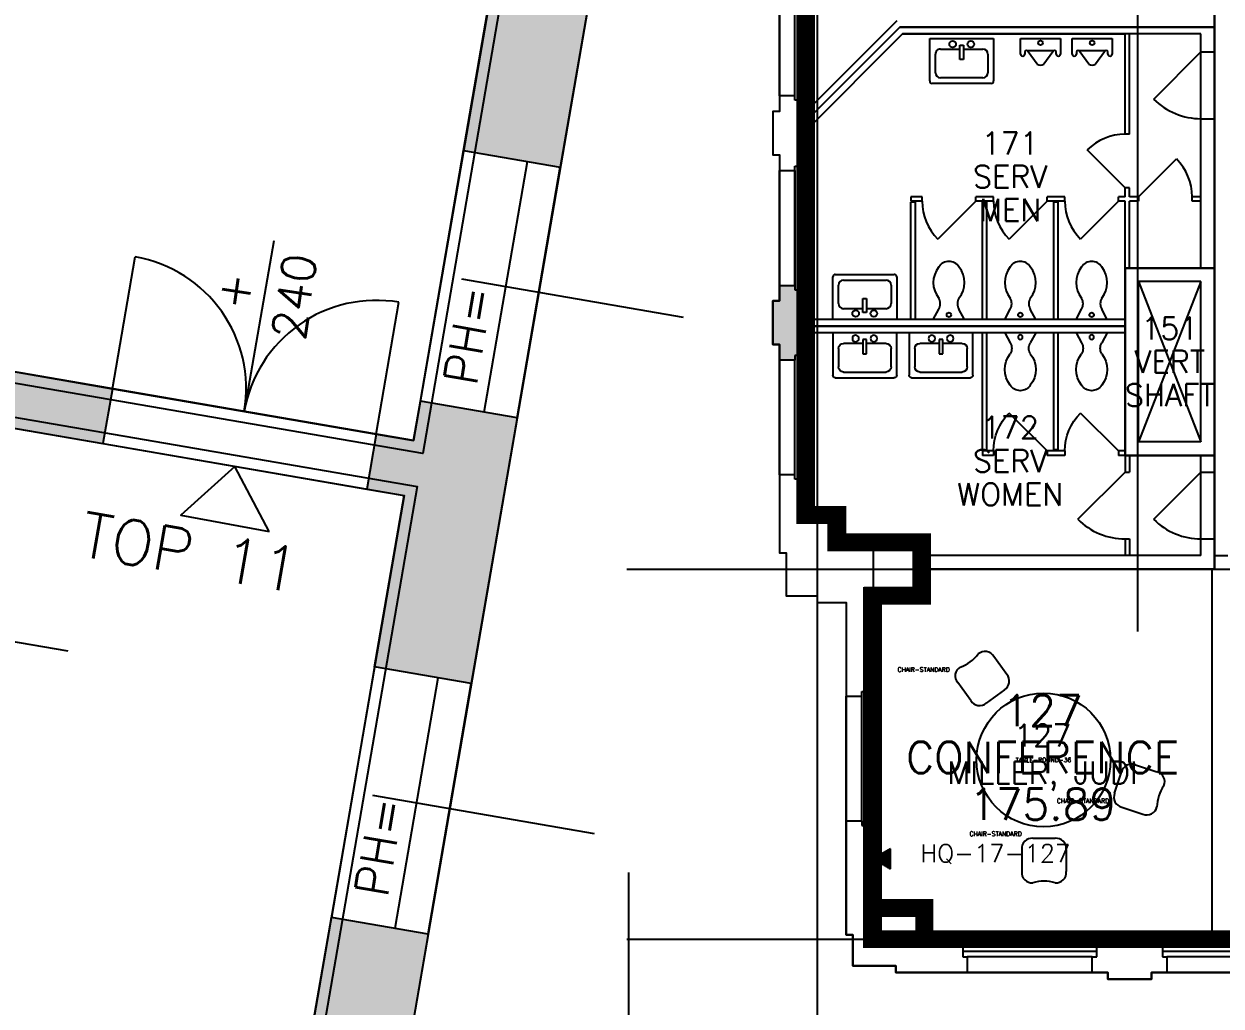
# Model space of a CAD drawing. Extents: x -2660 to 1655, y -1849 to 1203.
# Drawn here: x -318 to 218, y -128 to 312 of the extents above; entities that cross this region are included whole.
import ezdxf
from ezdxf.enums import TextEntityAlignment as Align

# ---------------------------------------------------------------- set-up
doc = ezdxf.new("R2010")
doc.units = 0
doc.header["$LTSCALE"] = 120
doc.header["$MEASUREMENT"] = 0
doc.layers.get('0').update_dxf_attribs({"linetype": 'CONTINUOUS'})
for name, color, linetype in [('Added', 3, 'CONTINUOUS'), ('ARC-Fenster', 5, 'CONTINUOUS'), ('ARC-Fenster-nv', 5, 'CONTINUOUS'), ('ARC-Tueren', 5, 'CONTINUOUS'), ('ARC-Tueren-nv', 5, 'CONTINUOUS'), ('Deleted', 1, 'CONTINUOUS'), ('PL', 82, 'CONTINUOUS'), ('PL-TOIL', 82, 'CONTINUOUS')]:
    doc.layers.add(name, color=color, linetype=linetype)
doc.styles.add('ASSETTEXT', font='simplex.shx')
doc.styles.get("Standard").update_dxf_attribs({"font": 'simplex.shx'})

# ---------------------------------------------------------------- blocks, each defined once
blk = doc.blocks.new('SINK')
at = {"linetype": 'Continuous'}
for p, q in [((-14.325829, 0), (-14.325829, 19.083838)), ((-13.225829, 20.183838), (13.225829, 20.183838)), ((-9.504101, 17.638093), (9.504101, 17.638093)), ((14.325829, 19.083838), (14.325829, 0)), ((-11.780083, 7.059775), (-11.780083, 15.362111)), ((11.780083, 15.362111), (11.780083, 7.059775)), ((-0.834839, 3.081502), (-0.834839, 9.398581)), ((-0.834839, 9.398581), (0.768051, 9.398581)), ((0.768051, 9.398581), (0.768051, 3.081502)), ((14.325829, 0), (-14.325829, 0)), ((-0.834839, 4.783793), (-9.504101, 4.783793)), ((0.768051, 3.081502), (-0.834839, 3.081502)), ((9.504101, 4.783793), (0.768051, 4.783793))]:
    blk.add_line(p, q, dxfattribs=at)
for centre in [(-4.107406, 2.619277), (4.040619, 2.619277)]:
    blk.add_circle(centre, 1.477372, dxfattribs=at)
for centre, radius, start, end in [((-13.225829, 19.083838), 1.1, 90, 180), ((-9.504101, 15.362111), 2.275982, 90, 180), ((9.504101, 15.362111), 2.275982, 0, 90), ((13.225829, 19.083838), 1.1, 0, 90), ((-9.504101, 7.059775), 2.275982, 180, 270), ((9.504101, 7.059775), 2.275982, 270, 0)]:
    blk.add_arc(centre, radius, start, end, dxfattribs=at)
blk = doc.blocks.new('WNV')
for p, q in [((53.5, 5), (-2, 5)), ((53.5, 2.5), (-2, 2.5)), ((0, 0), (51.5, 0))]:
    blk.add_line(p, q)
at = {"layer": 'PL'}
blk.add_line((0, -7), (51.5, -7), dxfattribs=at)
blk = doc.blocks.new('WNH')
for p, q in [((-2, 5), (58, 5)), ((-2, 2.5), (58, 2.5)), ((0, 0), (56, 0))]:
    blk.add_line(p, q)
at = {"layer": 'PL'}
blk.add_line((0, -7), (56, -7), dxfattribs=at)
blk = doc.blocks.new('WC-DOOR')
at = {"layer": 'PL-TOIL'}
blk.add_line((0, 0), (-16.970563, -16.970563), dxfattribs=at)
blk.add_arc((0, 0), 24, 180, 225, dxfattribs=at)
blk = doc.blocks.new('WCWALL')
for p, q in [((0, -7), (0, 7)), ((0, 7), (4.5, 4.5)), ((0, -7), (4.5, -4.5))]:
    blk.add_line(p, q)
blk.add_circle((2, 0), 1)
for centre, radius, start, end in [((16.5, -4.05), 11.05, 50.6924, 129.3076), ((7, 9), 5.15, 240.9454, 299.0546), ((20.7, 0), 5.3, 301.8908, 58.1092), ((7, -9), 5.15, 60.9454, 119.0546), ((16.5, 4.05), 11.05, 230.6924, 309.3076)]:
    blk.add_arc(centre, radius, start, end)
blk = doc.blocks.new('TOILET')
at = {"rotation": 180}
blk.add_blockref('WCWALL', (0, 0), dxfattribs=at)
blk = doc.blocks.new('URINAL')
for p, q in [((0, -9), (0, 9)), ((0, 9), (7, 9)), ((5.5, 6), (5.5, -6)), ((7, 7), (6, 7)), ((6, 5.5), (11.5, 1.5)), ((11.5, -1.5), (6, -5.5)), ((7, -9), (0, -9)), ((6, -7), (7, -7))]:
    blk.add_line(p, q)
blk.add_circle((2, 0), 1)
for centre, radius, start, end in [((6.25, 6.25), 0.791, 108.4349, 251.5651), ((7, 8), 1, 270, 90), ((9.5, 0), 2.5, 323.1301, 36.8699), ((6.25, -6.25), 0.791, 108.4349, 251.5651), ((7, -8), 1, 270, 90)]:
    blk.add_arc(centre, radius, start, end)
blk = doc.blocks.new('SC')
for p, q in [((5, 19.947733), (15, 19.947733)), ((0.026902, 14.947733), (0.026902, 5)), ((20, 14.947733), (20, 5))]:
    blk.add_line(p, q)
for centre, radius, start, end in [((4.607986, 15.364468), 4.6, 85.111302, 185.197803), ((15.419135, 15.366868), 4.6, 354.772172, 95.227828), ((4.607986, 4.583266), 4.6, 174.802197, 274.888698), ((10.051231, -16.983642), 17.718889, 73.849775, 106.563395), ((15.419135, 4.580865), 4.6, 264.772172, 5.227828)]:
    blk.add_arc(centre, radius, start, end)
blk = doc.blocks.new('RTBL5')
blk.add_circle((0, 0), 30)
blk = doc.blocks.new('OUTLETW')
for p, q in [((7.79, 4.5), (0, 0)), ((7.79, -4.5), (0, 0)), ((0.19, 0.11), (7.79, 0.11)), ((0.57, 0.33), (7.79, 0.33)), ((0.95, 0.55), (7.79, 0.55)), ((1.33, 0.77), (7.79, 0.77)), ((1.72, 0.99), (7.79, 0.99)), ((2.1, 1.21), (7.79, 1.21)), ((2.48, 1.43), (7.79, 1.43)), ((2.86, 1.65), (7.79, 1.65)), ((3.24, 1.87), (7.79, 1.87)), ((3.62, 2.09), (7.79, 2.09)), ((4, 2.31), (7.79, 2.31)), ((4.38, 2.53), (7.79, 2.53)), ((4.76, 2.75), (7.79, 2.75)), ((5.15, 2.97), (7.79, 2.97)), ((5.53, 3.19), (7.79, 3.19)), ((5.91, 3.41), (7.79, 3.41)), ((6.29, 3.63), (7.79, 3.63)), ((6.67, 3.85), (7.79, 3.85)), ((7.05, 4.07), (7.79, 4.07)), ((7.43, 4.29), (7.79, 4.29)), ((7.79, -4.5), (7.79, 4.5)), ((0.19, -0.11), (7.79, -0.11)), ((0.57, -0.33), (7.79, -0.33)), ((0.95, -0.55), (7.79, -0.55)), ((1.33, -0.77), (7.79, -0.77)), ((1.72, -0.99), (7.79, -0.99)), ((2.1, -1.21), (7.79, -1.21)), ((2.48, -1.43), (7.79, -1.43)), ((2.86, -1.65), (7.79, -1.65)), ((3.24, -1.87), (7.79, -1.87)), ((3.62, -2.09), (7.79, -2.09)), ((4, -2.31), (7.79, -2.31)), ((4.38, -2.53), (7.79, -2.53)), ((4.76, -2.75), (7.79, -2.75)), ((5.15, -2.97), (7.79, -2.97)), ((5.53, -3.19), (7.79, -3.19)), ((5.91, -3.41), (7.79, -3.41)), ((6.29, -3.63), (7.79, -3.63)), ((6.67, -3.85), (7.79, -3.85)), ((7.05, -4.07), (7.79, -4.07)), ((7.43, -4.29), (7.79, -4.29))]:
    blk.add_line(p, q)
blk = doc.blocks.new('*U41')
at = {"layer": 'ARC-Fenster'}
for p, q in [((-67.89, -52.93), (46.11, -52.93)), ((-67.89, -67.93), (46.11, -67.93))]:
    blk.add_line(p, q, dxfattribs=at)
at = {"layer": 'ARC-Fenster-nv'}
blk.add_line((-10.89, -133.85), (-10.89, -32.93), dxfattribs=at)
blk.add_text('PH=', height=15, dxfattribs=at).set_placement((-57.31, -47.59))
at = {"layer": 'ARC-Fenster-nv', "flags": 1}
for tag, p in [('FLAECHE', (-138.85, 71.37)), ('MATERIAL', (-138.85, 63.05)), ('TIEFE', (-138.85, 54.74)), ('FENSTERTYP', (-138.85, 46.4)), ('AUSSENJALOUSIE', (-138.85, 38)), ('ANTRIEB', (-138.85, 29.66)), ('G-WERT', (-138.85, 21.33)), ('FARBE', (-138.85, 13)), ('BEMERKUNG', (-138.85, 4.66)), ('DB_ID', (-138.85, -3.67)), ('ANLAGENGRUPPE', (-138.85, -10.48))]:
    blk.add_attdef(tag, p, '', height=5, dxfattribs=at)
at = {"layer": 'ARC-Fenster-nv'}
blk.add_attdef('PH', text='', height=15, rotation=360, dxfattribs=at).set_placement((-9.28, -32.78), align=Align.TOP_LEFT)
blk.add_attdef('HOEHE', (-31.96, -99.9), '', height=15, rotation=270, dxfattribs=at)
at = {"layer": 'ARC-Fenster-nv', "flags": 2}
blk.add_attdef('BREITE1', (-4.88, -100.17), '', height=15, rotation=270, dxfattribs=at)
blk = doc.blocks.new('*U39')
at = {"layer": 'ARC-Fenster'}
for p, q in [((-57, -55.16), (57, -55.16)), ((-57, -70.16), (57, -70.16))]:
    blk.add_line(p, q, dxfattribs=at)
at = {"layer": 'ARC-Fenster-nv'}
blk.add_line((0, -136.08), (0, -35.16), dxfattribs=at)
blk.add_text('PH=', height=15, dxfattribs=at).set_placement((-44.35, -49.46))
at = {"layer": 'ARC-Fenster-nv', "flags": 1}
for tag, p in [('FLAECHE', (-127.97, 69.14)), ('MATERIAL', (-127.97, 60.82)), ('TIEFE', (-127.97, 52.51)), ('FENSTERTYP', (-127.97, 44.17)), ('AUSSENJALOUSIE', (-127.97, 35.77)), ('ANTRIEB', (-127.97, 27.43)), ('G-WERT', (-127.97, 19.1)), ('FARBE', (-127.97, 10.77)), ('BEMERKUNG', (-127.97, 2.43)), ('DB_ID', (-127.97, -5.9)), ('ANLAGENGRUPPE', (-127.97, -12.72))]:
    blk.add_attdef(tag, p, '', height=5, dxfattribs=at)
at = {"layer": 'ARC-Fenster-nv'}
blk.add_attdef('PH', text='', height=15, rotation=360, dxfattribs=at).set_placement((3.68, -34.65), align=Align.TOP_LEFT)
blk.add_attdef('HOEHE', (-21.08, -102.13), '', height=15, rotation=270, dxfattribs=at)
at = {"layer": 'ARC-Fenster-nv', "flags": 2}
blk.add_attdef('BREITE1', (6, -102.4), '', height=15, rotation=270, dxfattribs=at)
blk = doc.blocks.new('*U42')
at = {"layer": 'ARC-Fenster'}
for p, q in [((-57, -55.16), (57, -55.16)), ((-57, -70.16), (57, -70.16))]:
    blk.add_line(p, q, dxfattribs=at)
at = {"layer": 'ARC-Fenster-nv'}
blk.add_line((0, -136.08), (0, -35.16), dxfattribs=at)
blk.add_text('PH=', height=15, rotation=180, dxfattribs=at).set_placement((43.6, -26.21))
at = {"layer": 'ARC-Fenster-nv', "flags": 1}
for tag, p in [('FLAECHE', (-127.97, 69.14)), ('MATERIAL', (-127.97, 60.82)), ('TIEFE', (-127.97, 52.51)), ('FENSTERTYP', (-127.97, 44.17)), ('AUSSENJALOUSIE', (-127.97, 35.77)), ('ANTRIEB', (-127.97, 27.43)), ('G-WERT', (-127.97, 19.1)), ('FARBE', (-127.97, 10.77)), ('BEMERKUNG', (-127.97, 2.43)), ('DB_ID', (-127.97, -5.9)), ('ANLAGENGRUPPE', (-127.97, -12.72))]:
    blk.add_attdef(tag, p, '', height=5, dxfattribs=at)
at = {"layer": 'ARC-Fenster-nv'}
blk.add_attdef('PH', text='', height=15, rotation=180, dxfattribs=at).set_placement((-4.43, -41.02), align=Align.TOP_LEFT)
blk.add_attdef('HOEHE', (-21.08, -102.13), '', height=15, rotation=270, dxfattribs=at)
at = {"layer": 'ARC-Fenster-nv', "flags": 2}
blk.add_attdef('BREITE1', (6, -102.4), '', height=15, rotation=270, dxfattribs=at)
blk = doc.blocks.new('*U69')
at = {"layer": 'ARC-Tueren'}
for p, q in [((-60, 79.51), (-60, 19.51)), ((60, 79.51), (60, 19.51))]:
    blk.add_line(p, q, dxfattribs=at)
for centre, start, end in [((-60, 79.51), 270, 0), ((60, 79.51), 180, 270)]:
    blk.add_arc(centre, 60, start, end, dxfattribs=at)
at = {"layer": 'ARC-Tueren-nv'}
blk.add_line((0, 1.91), (0, 79.51), dxfattribs=at)
at = {"layer": 'ARC-Tueren-nv', "insert": (21.06, 35.57), "char_height": 15, "width": 48.8163, "attachment_point": 1, "rotation": 271.3662}
blk.add_mtext('+', dxfattribs=at)
at = {"layer": 'ARC-Tueren-nv', "flags": 1}
for tag, p in [('TUERTYP', (-99.12, 148.05)), ('FLAECHE', (-99.12, 139.48)), ('DORNMASS', (-99.12, 130.9)), ('ANSCHLAGTYP', (-99.12, 122.33)), ('MATERIAL', (-99.12, 113.76)), ('FARBE', (-99.12, 105.19))]:
    blk.add_attdef(tag, p, '', height=5, dxfattribs=at)
at = {"layer": 'ARC-Tueren-nv'}
for tag, p in [('BEMERKUNG', (-0.88, 112.34)), ('BRANDSCHUTZ-KL', (-0.36, 96.42)), ('TUER-NR', (0.01, 79.57))]:
    blk.add_attdef(tag, text='', height=12.5, dxfattribs=at).set_placement(p, align=Align.CENTER)
at = {"layer": 'ARC-Tueren-nv', "flags": 2}
for tag, p in [('BREITE1', (5.86, 62.22)), ('BREITE2', (6.36, 24.35))]:
    blk.add_attdef(tag, p, '', height=15, rotation=271.3662, dxfattribs=at)
at = {"layer": 'ARC-Tueren-nv'}
blk.add_attdef('HOEHE', (-21.29, 44.03), '', height=15, rotation=271.3662, dxfattribs=at)
blk = doc.blocks.new('*U77')
at = {"layer": 'ARC-Fenster'}
for p, q in [((-55.72, -55.16), (55.72, -55.16)), ((-55.72, -61.12), (55.72, -61.12))]:
    blk.add_line(p, q, dxfattribs=at)
at = {"layer": 'ARC-Fenster-nv'}
for p, q in [((0, -136.08), (0, -35.16)), ((-52.16, -61.12), (-52.16, -55.16)), ((52.16, -61.12), (52.16, -55.16))]:
    blk.add_line(p, q, dxfattribs=at)
blk.add_text('PH=', height=15, dxfattribs=at).set_placement((-45.55, -43.86))
at = {"layer": 'ARC-Fenster-nv', "flags": 1}
for tag, p in [('FLAECHE', (-127.97, 69.14)), ('MATERIAL', (-127.97, 60.82)), ('TIEFE', (-127.97, 52.51)), ('FENSTERTYP', (-127.97, 44.17)), ('AUSSENJALOUSIE', (-127.97, 35.77)), ('ANTRIEB', (-127.97, 27.43)), ('G-WERT', (-127.97, 19.1)), ('FARBE', (-127.97, 10.77)), ('BEMERKUNG', (-127.97, 2.43)), ('DB_ID', (-127.97, -5.9)), ('ANLAGENGRUPPE', (-127.97, -12.72))]:
    blk.add_attdef(tag, p, '', height=5, dxfattribs=at)
at = {"layer": 'ARC-Fenster-nv'}
blk.add_attdef('PH', text='', height=15, rotation=360, dxfattribs=at).set_placement((2.48, -29.05), align=Align.TOP_LEFT)
blk.add_attdef('HOEHE', (-21.08, -102.13), '', height=15, rotation=270, dxfattribs=at)
at = {"layer": 'ARC-Fenster-nv', "flags": 2}
blk.add_attdef('BREITE1', (6, -102.4), '', height=15, rotation=270, dxfattribs=at)

msp = doc.modelspace()

# ---------------------------------------------------------------- hatches: boundary and pattern name
at = {"layer": 'Added'}
h = msp.add_hatch(color=256, dxfattribs=at)
h.dxf.hatch_style = 1
h.paths.add_polyline_path([(-54.65, 382.24), (-98.01, 389.71), (-121.1, 255.69), (-77.74, 248.22)])
h.paths.add_polyline_path([(-97.1, 135.87), (-140.46, 143.34), (-143.52, 125.6), (-160.27, 128.49), (-164.51, 103.85), (-147.76, 100.97), (-161, 24.1), (-117.64, 16.63)])
h = msp.add_hatch(color=256, dxfattribs=at)
h.dxf.hatch_style = 1
h.paths.add_polyline_path([(-718.14, 199.24), (-366.54, 138.66), (-373.11, 100.49), (-348.48, 96.25), (-341.9, 134.42), (-282.77, 124.23), (-278.53, 148.87), (-713.89, 223.88), (-704.89, 276.11), (-767.19, 286.84), (-819.15, -14.71), (-756.85, -25.45)])
h.paths.add_polyline_path([(-761.82, 182.57), (-759.44, 196.37), (-745.65, 193.99), (-748.02, 180.19)], flags=16)
h.paths.add_polyline_path([(-756.73, 212.13), (-754.35, 225.93), (-740.55, 223.55), (-742.93, 209.76)], flags=16)
h.paths.add_polyline_path([(-751.63, 241.7), (-749.26, 255.49), (-735.46, 253.12), (-737.84, 239.32)], flags=16)
h = msp.add_hatch(color=256, dxfattribs=at)
h.dxf.hatch_style = 1
h.paths.add_polyline_path([(9.89, -134.06), (9.89, -186.56), (168.89, -186.56), (168.89, -134.06)])
h.paths.add_polyline_path([(-143.61, -134.06), (-137, -95.72), (-180.36, -88.25), (-197.3, -186.56), (-104.11, -186.56), (-104.11, -134.06)])

# ---------------------------------------------------------------- linework, layer by layer
for p, q in [((-121.1, 255.69), (-98.01, 389.71)), ((-54.65, 382.24), (-77.74, 248.22)), ((-140.46, 143.34), (-121.1, 255.69)), ((-121.1, 255.69), (-77.74, 248.22)), ((-713.89, 223.88), (-278.53, 148.87)), ((-278.53, 148.87), (-282.77, 124.23)), ((-278.53, 148.87), (-160.27, 128.49)), ((-143.52, 125.6), (-140.46, 143.34)), ((-97.1, 135.87), (-140.46, 143.34)), ((-341.9, 134.42), (-282.77, 124.23)), ((-97.1, 135.87), (-117.64, 16.63)), ((-282.77, 124.23), (-164.51, 103.85)), ((-160.27, 128.49), (-164.51, 103.85)), ((-160.27, 128.49), (-143.52, 125.6)), ((-164.51, 103.85), (-147.76, 100.97)), ((-161, 24.1), (-147.76, 100.97)), ((-161, 24.1), (-180.36, -88.25)), ((-117.64, 16.63), (-161, 24.1)), ((-197.3, -186.56), (-180.36, -88.25)), ((-137, -95.72), (-180.36, -88.25)), ((-137, -95.72), (-143.61, -134.06))]:
    msp.add_line(p, q, dxfattribs=at)
for points in [[(-1316.94, 830.07), (-16.11, 605.94), (-143.61, -134.06), (673.89, -134.06), (673.89, -1459.06), (-924.89, -1459.06), (-924.89, -1474.86), (-1582.64, -1474.86), (-1699.54, -1297.49), (-1595.09, -691.27), (-1579.52, -693.95)], [(-1276.84, 797.8), (-58.78, 587.93), (-139.44, 119.83), (-772.11, 228.84), (-812.53, -5.71), (-1397.9, 95.15)], [(-677.38, 435.76), (-107.01, 337.48), (-143.52, 125.6), (-713.89, 223.88)], [(-433.12, -365.56), (-345.98, 140.19), (-141.98, 105.04), (-191.36, -181.56), (86.39, -181.56), (86.39, -786.56), (-239.61, -786.56), (-239.61, -365.56), (-433.12, -365.56)], [(-341.9, 134.42), (-147.76, 100.97), (-197.3, -186.56), (81.39, -186.56), (81.39, -338.56), (-102.61, -338.56), (-107.61, -343.56), (-107.61, -360.56), (-234.61, -360.56), (-234.61, -358.82), (-426.88, -358.82)], [(-208.24, 84.87), (-223.64, 114.04), (-223.64, 114.04), (-247.9, 92.18)]]:
    msp.add_lwpolyline(points, close=True, dxfattribs=at)
at = {"layer": 'Deleted'}
for p, q in [((37.37, 744), (37.37, -312)), ((181, 586), (181, 40)), ((32.45, 278.23), (32.45, 333.73)), ((32.45, 333.73), (32.45, 278.23)), ((20.45, 280.23), (20.45, 331.73)), ((27.45, 280.23), (27.45, 331.73)), ((215.45, 299.98), (215.45, 322.98)), ((32.45, 273.23), (73.2, 313.98)), ((32.45, 264.75), (75.68, 307.98)), ((75.68, 307.98), (32.45, 264.75)), ((209.45, 307.98), (75.68, 307.98)), ((75.68, 307.98), (175.45, 307.98)), ((175.45, 262.98), (175.45, 307.98)), ((177.45, 262.98), (177.45, 307.98)), ((209.45, 299.98), (209.45, 307.98)), ((188.24, 278.77), (209.45, 299.98)), ((209.45, 299.98), (215.45, 299.98)), ((209.45, 269.98), (209.45, 299.98)), ((215.45, 269.98), (215.45, 299.98)), ((27.45, 280.23), (20.45, 280.23)), ((20.45, 280.23), (20.45, 273.23)), ((27.45, 280.23), (20.45, 280.23)), ((20.45, 280.23), (20.45, 273.23)), ((27.45, 278.23), (27.45, 280.23)), ((27.45, 278.23), (27.45, 280.23)), ((32.45, 278.23), (27.45, 278.23)), ((32.45, 278.23), (27.45, 278.23)), ((32.45, 273.23), (32.45, 278.23)), ((32.45, 248.73), (32.45, 278.23)), ((20.45, 273.23), (17.45, 273.23)), ((17.45, 273.23), (17.45, 253.73)), ((20.45, 273.23), (17.45, 273.23)), ((17.45, 273.23), (17.45, 253.73)), ((209.45, 202.98), (209.45, 269.98)), ((209.45, 269.98), (215.45, 269.98)), ((215.45, 111.5), (215.45, 269.98)), ((32.45, 248.73), (32.45, 264.75)), ((177.45, 262.98), (175.45, 262.98)), ((17.45, 253.73), (20.45, 253.73)), ((17.45, 253.73), (20.45, 253.73)), ((20.45, 253.73), (20.45, 246.73)), ((20.45, 253.73), (20.45, 246.73)), ((27.45, 246.73), (27.45, 248.73)), ((27.45, 248.73), (32.45, 248.73)), ((27.45, 246.73), (27.45, 248.73)), ((27.45, 248.73), (32.45, 248.73)), ((32.45, 248.73), (32.45, 193.23)), ((20.45, 246.73), (27.45, 246.73)), ((20.45, 246.73), (27.45, 246.73)), ((177.45, 238.98), (175.45, 238.98)), ((175.45, 234.98), (175.45, 238.98)), ((177.45, 238.98), (175.45, 238.98)), ((177.45, 234.98), (177.45, 238.98)), ((84.45, 234.98), (79.45, 234.98)), ((79.45, 234.98), (79.45, 232.98)), ((84.45, 232.98), (79.45, 232.98)), ((79.45, 179.98), (79.45, 232.48)), ((81.45, 232.48), (79.45, 232.48)), ((81.45, 179.98), (81.45, 232.48)), ((84.45, 232.98), (84.45, 234.98)), ((116.45, 234.98), (108.45, 234.98)), ((108.45, 232.98), (108.45, 234.98)), ((116.45, 232.98), (108.45, 232.98)), ((111.45, 179.98), (111.45, 232.48)), ((113.45, 232.48), (111.45, 232.48)), ((113.45, 179.98), (113.45, 232.48)), ((116.45, 232.98), (116.45, 234.98)), ((148.45, 234.98), (140.45, 234.98)), ((140.45, 232.98), (140.45, 234.98)), ((148.45, 232.98), (140.45, 232.98)), ((143.45, 179.98), (143.45, 232.48)), ((145.45, 232.48), (143.45, 232.48)), ((145.45, 179.98), (145.45, 232.48)), ((148.45, 232.98), (148.45, 234.98)), ((175.45, 234.98), (172.45, 234.98)), ((172.45, 232.98), (172.45, 234.98)), ((175.45, 232.98), (172.45, 232.98)), ((175.45, 202.98), (175.45, 232.98)), ((175.45, 120.98), (175.45, 232.98)), ((181.45, 234.98), (177.45, 234.98)), ((177.45, 202.98), (177.45, 232.98)), ((181.45, 232.98), (177.45, 232.98)), ((181.45, 234.98), (181.45, 232.98)), ((209.45, 234.98), (205.45, 234.98)), ((205.45, 232.98), (205.45, 234.98)), ((209.45, 232.98), (205.45, 232.98)), ((209.45, 202.98), (175.45, 202.98)), ((175.45, 179.98), (175.45, 202.98)), ((20.45, 188.23), (20.45, 195.23)), ((20.45, 195.23), (27.45, 195.23)), ((20.45, 188.23), (20.45, 195.23)), ((20.45, 195.23), (27.45, 195.23)), ((27.45, 195.23), (27.45, 193.23)), ((27.45, 195.23), (27.45, 193.23)), ((27.45, 193.23), (32.45, 193.23)), ((27.45, 193.23), (32.45, 193.23)), ((32.45, 193.23), (32.45, 179.98)), ((32.45, 193.23), (32.45, 163.73)), ((181.45, 124.98), (181.45, 196.98)), ((209.45, 196.98), (181.45, 124.98)), ((181.45, 196.98), (209.45, 124.98)), ((209.45, 196.98), (181.45, 196.98)), ((209.45, 124.98), (209.45, 196.98)), ((17.45, 188.23), (20.45, 188.23)), ((17.45, 168.73), (17.45, 188.23)), ((17.45, 188.23), (20.45, 188.23)), ((17.45, 168.73), (17.45, 188.23)), ((175.45, 179.98), (32.45, 179.98)), ((175.45, 173.98), (32.45, 173.98)), ((32.45, 173.98), (32.45, 163.73)), ((111.45, 121.48), (111.45, 173.98)), ((113.45, 121.48), (113.45, 173.98)), ((143.45, 121.48), (143.45, 173.98)), ((145.45, 121.48), (145.45, 173.98)), ((175.45, 118.98), (175.45, 173.98)), ((20.45, 168.73), (17.45, 168.73)), ((20.45, 168.73), (17.45, 168.73)), ((20.45, 161.73), (20.45, 168.73)), ((20.45, 161.73), (20.45, 168.73)), ((27.45, 161.73), (20.45, 161.73)), ((27.45, 161.73), (20.45, 161.73)), ((32.45, 163.73), (27.45, 163.73)), ((27.45, 163.73), (27.45, 161.73)), ((32.45, 163.73), (27.45, 163.73)), ((27.45, 163.73), (27.45, 161.73)), ((32.45, 163.73), (32.45, 108.23)), ((209.45, 124.98), (181.45, 124.98)), ((111.45, 121.48), (113.45, 121.48)), ((111.45, 120.98), (111.45, 118.98)), ((116.45, 120.98), (111.45, 120.98)), ((116.45, 118.98), (111.45, 118.98)), ((116.45, 120.98), (116.45, 118.98)), ((140.45, 120.98), (140.45, 118.98)), ((148.45, 120.98), (140.45, 120.98)), ((148.45, 118.98), (140.45, 118.98)), ((145.45, 121.48), (143.45, 121.48)), ((148.45, 120.98), (148.45, 118.98)), ((172.45, 120.98), (172.45, 118.98)), ((175.45, 120.98), (172.45, 120.98)), ((175.45, 118.98), (172.45, 118.98)), ((209.45, 118.98), (175.45, 118.98)), ((175.45, 118.98), (175.45, 111.5)), ((177.45, 118.98), (177.45, 111.5)), ((209.45, 111.5), (209.45, 118.98)), ((20.45, 110.23), (20.45, 75.23)), ((27.45, 110.23), (20.45, 110.23)), ((20.45, 110.23), (20.45, 75.23)), ((27.45, 110.23), (20.45, 110.23)), ((27.45, 108.23), (27.45, 110.23)), ((27.45, 108.23), (27.45, 110.23)), ((32.45, 108.23), (27.45, 108.23)), ((32.45, 108.23), (27.45, 108.23)), ((32.45, 92.23), (32.45, 108.23)), ((32.45, 92.23), (32.45, 108.23)), ((154.24, 90.29), (175.45, 111.5)), ((175.45, 111.5), (177.45, 111.5)), ((188.24, 90.29), (209.45, 111.5)), ((209.45, 111.5), (215.45, 111.5)), ((209.45, 81.5), (209.45, 111.5)), ((215.45, 81.5), (215.45, 111.5)), ((46.45, 92.23), (32.45, 92.23)), ((46.45, 92.23), (32.45, 92.23)), ((46.45, 79.98), (46.45, 92.23)), ((46.45, 79.98), (46.45, 92.23)), ((175.45, 81.5), (175.45, 73.98)), ((175.45, 81.5), (177.45, 81.5)), ((177.45, 81.5), (177.45, 73.98)), ((209.45, 73.98), (209.45, 81.5)), ((209.45, 81.5), (215.45, 81.5)), ((215.45, 81.5), (215.45, 73.98)), ((20.45, 75.23), (23.45, 75.23)), ((20.45, 75.23), (23.45, 75.23)), ((23.45, 75.23), (23.45, 55.98)), ((23.45, 75.23), (23.45, 55.98)), ((46.45, 79.98), (84.45, 79.98)), ((46.45, 79.98), (84.45, 79.98)), ((84.45, 79.98), (84.45, 73.98)), ((84.45, 79.98), (84.45, 55.98)), ((209.45, 73.98), (84.45, 73.98)), ((215.45, 73.98), (221.45, 73.98)), ((-47.89, 67.98), (1566.19, 67.98)), ((215.4, 67.98), (84.45, 67.98)), ((84.45, 67.98), (221.45, 67.98)), ((84.45, 67.98), (84.45, 55.98)), ((23.45, 55.98), (37.45, 55.98)), ((23.45, 55.98), (37.45, 55.98)), ((37.45, 55.98), (37.45, 52.98)), ((37.45, 55.98), (37.45, 52.98)), ((62.45, 12.98), (62.45, 55.98)), ((62.45, 55.98), (84.45, 55.98)), ((62.45, 12.98), (62.45, 55.98)), ((62.45, 55.98), (84.45, 55.98)), ((37.45, 52.98), (50.45, 52.98)), ((37.45, 52.98), (50.45, 52.98)), ((50.45, 52.98), (50.45, 10.98)), ((50.45, 52.98), (50.45, 10.98)), ((50.45, 10.98), (57.45, 10.98)), ((50.45, 10.98), (57.45, 10.98)), ((57.45, 10.98), (57.45, 12.98)), ((57.45, 12.98), (62.45, 12.98)), ((57.45, 10.98), (57.45, 12.98)), ((57.45, 12.98), (62.45, 12.98)), ((62.45, 12.98), (62.45, -47.02)), ((50.45, -96.02), (50.45, -45.02)), ((50.45, -45.02), (57.45, -45.02)), ((50.45, -96.02), (50.45, -45.02)), ((50.45, -45.02), (57.45, -45.02)), ((57.45, -45.02), (57.45, -47.02)), ((57.45, -45.02), (57.45, -47.02)), ((57.45, -47.02), (62.45, -47.02)), ((57.45, -47.02), (62.45, -47.02)), ((62.45, -47.02), (62.45, -84.02)), ((62.45, -47.02), (62.45, -84.02)), ((62.45, -84.02), (85.45, -84.02)), ((62.45, -84.02), (85.45, -84.02)), ((85.45, -84.02), (85.45, -98.02)), ((85.45, -84.02), (85.45, -98.02)), ((53.45, -96.02), (50.45, -96.02)), ((53.45, -96.02), (50.45, -96.02)), ((53.45, -110.02), (53.45, -96.02)), ((53.45, -110.02), (53.45, -96.02)), ((-47.89, -98), (1566.19, -98)), ((85.45, -98.02), (94.2, -98.02)), ((85.45, -98.02), (94.2, -98.02)), ((94.2, -98.02), (94.2, -101.02)), ((94.2, -98.02), (94.2, -101.02)), ((94.2, -101.02), (102.7, -101.02)), ((94.2, -101.02), (102.7, -101.02)), ((102.7, -101.02), (162.7, -101.02)), ((102.7, -101.02), (102.7, -106.02)), ((102.7, -101.02), (102.7, -106.02)), ((162.7, -106.02), (162.7, -101.02)), ((162.7, -101.02), (192.2, -101.02)), ((162.7, -106.02), (162.7, -101.02)), ((162.7, -101.02), (192.2, -101.02)), ((192.2, -101.02), (252.2, -101.02)), ((192.2, -101.02), (192.2, -106.02)), ((192.2, -101.02), (192.2, -106.02)), ((102.7, -106.02), (104.7, -106.02)), ((102.7, -106.02), (104.7, -106.02)), ((104.7, -106.02), (104.7, -113.02)), ((104.7, -106.02), (104.7, -113.02)), ((160.7, -113.02), (160.7, -106.02)), ((160.7, -106.02), (162.7, -106.02)), ((160.7, -113.02), (160.7, -106.02)), ((160.7, -106.02), (162.7, -106.02)), ((192.2, -106.02), (194.2, -106.02)), ((192.2, -106.02), (194.2, -106.02)), ((194.2, -106.02), (194.2, -113.02)), ((194.2, -106.02), (194.2, -113.02)), ((72.7, -110.02), (53.45, -110.02)), ((72.7, -110.02), (53.45, -110.02)), ((72.7, -113.02), (72.7, -110.02)), ((72.7, -113.02), (72.7, -110.02)), ((104.7, -113.02), (72.7, -113.02)), ((104.7, -113.02), (72.7, -113.02)), ((167.7, -113.02), (160.7, -113.02)), ((167.7, -113.02), (160.7, -113.02)), ((167.7, -116.02), (167.7, -113.02)), ((167.7, -116.02), (167.7, -113.02)), ((187.2, -116.02), (167.7, -116.02)), ((187.2, -116.02), (167.7, -116.02)), ((194.2, -113.02), (187.2, -113.02)), ((187.2, -113.02), (187.2, -116.02)), ((194.2, -113.02), (187.2, -113.02)), ((187.2, -113.02), (187.2, -116.02))]:
    msp.add_line(p, q, dxfattribs=at)
at = {"layer": 'Deleted', "const_width": 8}
for points in [[(290, -98.02), (62, -98.02), (62, 55.98), (84, 55.98), (84, 79.98), (46, 79.98), (46, 92.23), (32, 92.23), (32, 349.73), (46, 349.73), (46, 361.98), (84, 361.98), (84, 385.98), (62, 385.98), (62, 525.98), (84, 525.98), (84, 539.98), (92.75, 539.98), (290, 539.98)], [(290.45, 540), (84.45, 539.98), (84.45, 525.98), (62.45, 525.98), (62.45, 385.98), (84.45, 385.98), (84.45, 361.98), (46.45, 361.98), (46.45, 349.73), (32.45, 349.73), (32.45, 92.23), (46.45, 92.23), (46.45, 79.98), (84.45, 79.98), (84.45, 55.98), (62.45, 55.98), (62.45, -84.02), (85.45, -84.02), (85.45, -98), (290.45, -98.02)], [(290.45, -98), (62.45, -98), (62.45, 56), (84.45, 56), (84.45, 80), (46.45, 80), (46.45, 92.25), (32.45, 92.25), (32.45, 349.75), (46.45, 349.75), (46.45, 362), (84.45, 362), (84.45, 386), (62.45, 386), (62.45, 526), (84.45, 526), (84.45, 540), (93.2, 540), (290.45, 540)], [(290.45, 540), (84.45, 539.98), (84.45, 525.98), (62.45, 525.98), (62.45, 385.98), (84.45, 385.98), (84.45, 361.98), (46.45, 361.98), (46.45, 349.73), (32.45, 349.73), (32.45, 92.23), (46.45, 92.23), (46.45, 79.98), (84.45, 79.98), (84.45, 55.98), (62.45, 55.98), (62.45, -84.02), (85.45, -84.02), (85.45, -98), (290.45, -98.02)]]:
    msp.add_lwpolyline(points, dxfattribs=at)
at = {"layer": 'Deleted'}
for points in [[(259.45, 542.98), (93.2, 542.98), (93.2, 539.98), (62.45, 539.98), (62.45, 361.98), (46.45, 361.98), (46.45, 349.73), (32.45, 349.73), (32.45, 220.98), (32.45, 92.23), (46.45, 92.23), (46.45, 79.98), (62.45, 79.98), (62.45, -98.02), (94.2, -98.02), (94.2, -101.02), (259.45, -101.02)], [(290, -98.02), (62, -98.02), (62, 55.98), (84, 55.98), (84, 79.98), (46, 79.98), (46, 92.23), (32, 92.23), (32, 349.73), (46, 349.73), (46, 361.98), (84, 361.98), (84, 385.98), (62, 385.98), (62, 525.98), (84, 525.98), (84, 539.98), (92.75, 539.98), (290, 539.98)], [(290.45, -98), (62.45, -98), (62.45, 56), (84.45, 56), (84.45, 80), (46.45, 80), (46.45, 92.25), (32.45, 92.25), (32.45, 349.75), (46.45, 349.75), (46.45, 362), (84.45, 362), (84.45, 386), (62.45, 386), (62.45, 526), (84.45, 526), (84.45, 540), (93.2, 540), (290.45, 540)], [(20.45, 366.73), (20.45, 273.23), (17.45, 273.23), (17.45, 253.73), (20.45, 253.73), (20.45, 188.23), (17.45, 188.23), (17.45, 168.73), (20.45, 168.73), (20.45, 75.23), (23.45, 75.23), (23.45, 55.98), (37.45, 55.98), (37.45, 52.98), (50.45, 52.98), (50.45, -96.02), (53.45, -96.02), (53.45, -110.02), (72.7, -110.02), (72.7, -113.02), (167.7, -113.02), (167.7, -116.02), (187.2, -116.02), (187.2, -113.02), (272.7, -113.02)]]:
    msp.add_lwpolyline(points, dxfattribs=at)
for points in [[(215.45, 373.98), (184.95, 373.98), (184.95, 367.98), (84.45, 367.98), (84.45, 361.98), (46.45, 361.98), (46.45, 349.73), (32.45, 349.73), (32.45, 268.99), (74.44, 310.98), (215.45, 310.98)], [(848.95, 290.98), (767.45, 290.98), (758.45, 290.98), (296.45, 290.98), (263.45, 290.98), (263.45, 373.98), (215.45, 373.98), (215.45, 310.98), (215.45, 202.98), (215.45, 118.98), (215.45, 67.98), (263.45, 67.98), (263.45, 150.98), (775.45, 150.98), (775.45, 148.98), (846.95, 148.98), (846.95, 220.98), (848.95, 220.98)], [(215.45, 310.98), (74.44, 310.98), (32.45, 268.99), (32.45, 176.98), (175.45, 176.98), (175.45, 202.98), (215.45, 202.98)], [(215.45, 202.98), (175.45, 202.98), (175.45, 176.98), (175.45, 118.98), (215.45, 118.98)], [(175.45, 176.98), (32.45, 176.98), (32.45, 92.23), (46.45, 92.23), (46.45, 79.98), (62.45, 79.98), (62.45, 55.98), (84.45, 55.98), (84.45, 67.98), (215.45, 67.98), (215.45, 118.98), (175.45, 118.98)], [(214.45, 67.98), (84.45, 67.98), (84.45, 55.98), (62.45, 55.98), (62.45, -98.02), (94.2, -98.02), (94.2, -101.02), (214.45, -101.02)]]:
    msp.add_lwpolyline(points, close=True, dxfattribs=at)
at = {"layer": 'Deleted', "linetype": 'Continuous'}
for centre in [(209.45, 299.98), (175.45, 111.5), (209.45, 111.5)]:
    msp.add_arc(centre, 30, 225, 270, dxfattribs=at)
for points in [[(20.45, 161.73), (20.45, 195.23), (27.45, 161.73)], [(27.45, 161.73), (20.45, 195.23), (27.45, 195.23)], [(27.45, 163.73), (27.45, 193.23), (32.45, 163.73)], [(32.45, 163.73), (27.45, 193.23), (32.45, 193.23)], [(17.45, 168.73), (17.45, 188.23), (20.45, 168.73)], [(20.45, 168.73), (17.45, 188.23), (20.45, 188.23)]]:
    msp.add_solid(points, dxfattribs=at)

# ---------------------------------------------------------------- block references
at = {"layer": 'Added'}
for name, p, rotation in [('*U41', (-152.51, 214.3), 80.22407505968327), ('*U77', (-432.49, 54.18), 80.22407505968327), ('*U39', (-196.46, -27.63), 80.22407505968327), ('*U42', (-47.11, -204.21), 180), ('*U42', (225.89, -204.21), 180)]:
    msp.add_blockref(name, p, dxfattribs=dict(at, rotation=rotation))
ref = msp.add_blockref('*U69', (-205.9, 217.04), dxfattribs=dict(at, rotation=170.2240752053893))
ref.add_attrib('HOEHE', '240', (-192.39, 170.03), dxfattribs={"layer": 'ARC-Tueren-nv', "height": 15, "rotation": 81.5902})
at = {"layer": 'Deleted'}
for name, p, rotation in [('SINK', (102.18, 305.98), 180), ('URINAL', (137.52, 305.98), 270), ('URINAL', (160.67, 305.98), 270), ('WC-DOOR', (175.45, 238.98), 270), ('WC-DOOR', (181.45, 234.98), 180), ('TOILET', (96.45, 179.98), 270), ('TOILET', (128.45, 179.98), 270), ('TOILET', (160.45, 179.98), 270), ('SC', (113.63, 32.83), 216), ('SC', (188.18, -43.5), 72)]:
    msp.add_blockref(name, p, dxfattribs=dict(at, rotation=rotation))
at = {"layer": 'Deleted', "xscale": -1, "yscale": -1, "rotation": 90}
msp.add_blockref('WNV', (27.45, 246.73), dxfattribs=at)
at = {"layer": 'Deleted', "yscale": -1, "rotation": 90}
for p in [(27.45, 195.23), (27.45, 110.23)]:
    msp.add_blockref('WNV', p, dxfattribs=at)
at = {"layer": 'Deleted'}
for name, p in [('WC-DOOR', (108.45, 232.98)), ('WC-DOOR', (140.45, 232.98)), ('WC-DOOR', (172.45, 232.98)), ('SINK', (58.75, 179.98)), ('RTBL5', (138.88, -17.64)), ('SC', (129.07, -72.74)), ('OUTLETW', (62.45, -62.05))]:
    msp.add_blockref(name, p, dxfattribs=at)
at = {"layer": 'Deleted', "xscale": -1}
for name, p, rotation in [('SINK', (58.75, 173.98), 180), ('SINK', (92.92, 173.98), 180), ('TOILET', (128.45, 173.98), 270), ('TOILET', (160.45, 173.98), 270), ('WC-DOOR', (140.45, 120.98), 180), ('WC-DOOR', (172.45, 120.98), 180), ('WNH', (57.45, -45.02), 270)]:
    msp.add_blockref(name, p, dxfattribs=dict(at, rotation=rotation))
for p in [(160.7, -106.02), (250.2, -106.02)]:
    msp.add_blockref('WNH', p, dxfattribs=at)

# ---------------------------------------------------------------- texts
at = {"layer": 'Added', "insert": (-290.48, 93.64), "char_height": 20, "width": 226, "attachment_point": 1, "rotation": 350.2241}
msp.add_mtext('TOP 11', dxfattribs=at)
at = {"layer": 'Deleted', "style": 'ASSETTEXT'}
for s, height, p in [('171', 10, (123.95, 253.98)), ('SERV', 10, (123.95, 238.98)), ('MEN', 10, (123.95, 223.98)), ('151', 10, (195.45, 170.98)), ('VERT', 10, (195.45, 155.98)), ('SHAFT', 10, (195.45, 140.98)), ('172', 10, (123.95, 126.48)), ('SERV', 10, (123.95, 111.48)), ('WOMEN', 10, (123.95, 96.48)), ('127', 14, (138.45, -2.52)), ('CONFERENCE', 14, (138.45, -23.52)), ('TABLE-ROUND-36', 2, (138.88, -18.64)), ('175.89', 14, (138.45, -44.52)), ('HQ-17-127', 8, (117.28, -63.51))]:
    msp.add_text(s, height=height, dxfattribs=at).set_placement(p, align=Align.CENTER)
for p in [(96.83, 21.89), (168.24, -37.01), (129.08, -51.77)]:
    msp.add_text('CHAIR-STANDARD', height=2, dxfattribs=at).set_placement(p, align=Align.RIGHT)
at = {"layer": 'Deleted', "insert": (138.45, -16.52), "char_height": 10, "width": 169, "attachment_point": 5, "style": 'ASSETTEXT'}
msp.add_mtext('127\\PMILLER, JUDI', dxfattribs=at)

doc.saveas('drawing.dxf')
